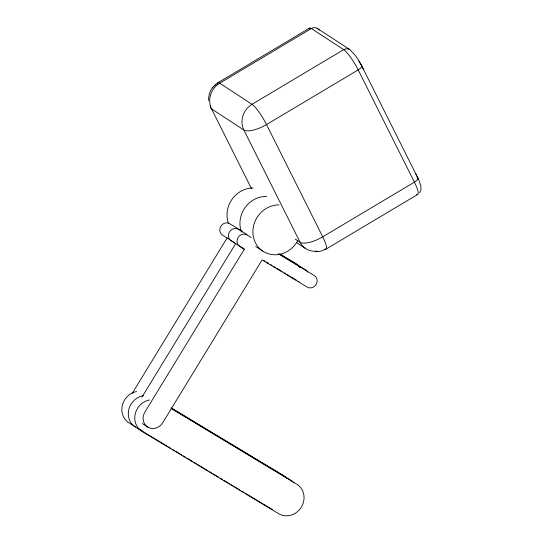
<?xml version="1.0" encoding="UTF-8"?>
<svg xmlns="http://www.w3.org/2000/svg" width="543" height="543" viewBox="0 0 543 543"><rect width="100%" height="100%" fill="white"/><g stroke="black" fill="none" stroke-linecap="round" stroke-linejoin="round"><path stroke-width="0.81" d="M208.573 100.53C208.41 95.324 210.046 89.867 213.867 86.215M419.59 192.799L421.022 189.806L420.723 184.749M132.193 393.37L227.096 237.943L222.616 235.248A6.781 6.211 -56.8 0 1 220.831 226.255A6.781 6.211 -56.8 0 1 229.682 223.668L237.406 228.318M142.001 397.055L235.716 243.576L231.237 240.875A6.781 6.211 -56.8 0 1 229.451 231.881A6.781 6.211 -56.8 0 1 238.302 229.295L246.997 234.535M227.096 237.943L244.336 249.203L144.879 412.096A11.349 10.385 -56.8 0 0 147.866 427.144A11.349 10.385 -56.8 0 0 162.676 422.821L262.126 259.927L307.229 287.098A6.781 6.211 -56.8 0 0 316.08 284.518A6.781 6.211 -56.8 0 0 314.302 275.525L278.505 253.954M214.309 85.767L217.872 82.767L309.551 28.1M212.232 87.905L215.904 84.111M417.784 194.394L326.105 249.067L320.207 251.314L315.307 251.762M238.106 228.739L242.314 231.277M280.215 254.11L297.055 264.258A6.781 6.211 -56.8 0 1 299.621 267.577M278.871 253.744L305.675 269.891A6.781 6.211 -56.8 0 1 307.827 272.199M251.137 237.467L246.922 234.929A6.781 6.211 -56.8 0 0 238.072 237.515A6.781 6.211 -56.8 0 0 239.857 246.508L244.336 249.203M263.531 260.335L264.964 261.197M266.396 262.059L268.541 263.355M270.692 264.645L272.118 265.507M273.55 266.375L275.701 267.665M277.134 268.527L282.143 271.548M284.294 272.844L285.72 273.706M287.152 274.568L289.304 275.864M290.736 276.726L296.464 280.174M171.371 407.963L283.88 475.749A17.322 15.856 -56.8 0 1 287.261 478.58M170.984 408.058L290.349 479.971A17.322 15.856 -56.8 0 1 293.865 482.965M171.486 408.689L296.811 484.2A17.322 15.856 -56.8 0 1 301.338 507.142A17.322 15.856 -56.8 0 1 278.763 513.759L142.042 431.386A17.322 15.856 -56.8 0 1 135.248 413.834A17.322 15.856 -56.8 0 1 149.508 399.967M135.519 426.798L129.105 422.936A17.322 15.856 -56.8 0 1 122.318 405.39A17.322 15.856 -56.8 0 1 136.578 391.523M137.65 428.088L139.076 428.943M140.501 429.805L142.639 431.088M171.018 448.518L135.574 427.165A17.322 15.856 -56.8 0 1 128.834 409.408A17.322 15.856 -56.8 0 1 143.44 395.677M172.47 449.394L174.636 450.697M176.081 451.572L181.871 455.054M183.317 455.93L185.489 457.233M186.935 458.109L192.724 461.598M194.17 462.466L196.342 463.776M197.788 464.645L207.915 470.747M209.36 471.623L211.532 472.926M212.978 473.801L218.761 477.283M220.214 478.159L222.379 479.462M223.831 480.338L229.614 483.82M231.06 484.695L233.232 486.005M234.678 486.874L240.468 490.363M241.913 491.232L244.085 492.542M245.531 493.411L272.294 509.538M317.092 28.256L349.42 49.372M295.161 239.035L300.075 242.246A19.188 17.559 -56.8 0 0 317.166 251.151M255.719 246.508L262.703 251.07M142.347 423.54L147.866 427.144M296.519 242.565L305.573 248.531M309.137 28.827A19.188 3.638 59.2 0 1 311.37 28.528L343.699 49.644A6.394 5.851 -56.8 0 1 351.769 51.768A12.781 2.423 59.2 0 1 361.428 65.275L417.642 177.534A6.394 2.274 -26.6 0 1 414.404 182.156L322.725 236.823A19.188 6.815 -26.6 0 1 300.075 242.246L243.868 129.994L211.539 108.878A19.188 6.815 -26.6 0 1 210.372 105.858M251.416 188.516L211.539 108.878A19.188 17.559 -56.8 0 1 219.684 83.194L311.37 28.528A6.394 5.851 -56.8 0 1 319.175 30.191M299.01 281.688A6.781 6.211 -56.8 0 1 298.609 281.471M297.72 240.685A25.582 23.417 -56.8 0 1 267.971 253.656A25.582 23.417 -56.8 0 1 253.52 226.037A25.582 23.417 -56.8 0 1 278.98 204.874M228.379 223.125A25.582 23.417 -56.8 0 1 253.119 187.98M241.526 232.153A25.582 23.417 -56.8 0 1 266.674 196.437M358.808 61.183A18.021 3.414 59.2 0 1 363.511 69.436M415.558 173.373A18.021 3.414 59.2 0 1 417.886 178.572M217.404 84.117A19.188 3.638 59.2 0 1 219.684 83.194L252.013 104.31A19.188 3.638 59.2 0 1 266.511 124.571L322.725 236.823A19.188 3.638 59.2 0 1 324.836 248.952M416.522 194.285A19.188 3.638 59.2 0 0 414.404 182.156L358.197 69.898A19.188 3.638 59.2 0 0 343.699 49.644L252.013 104.31A19.188 17.559 -56.8 0 0 243.868 129.994A19.188 6.815 -26.6 0 0 266.511 124.571L358.197 69.898A6.394 2.274 -26.6 0 0 361.434 65.275M417.642 177.534A12.781 2.423 59.2 0 1 420.18 184.396"/></g></svg>
